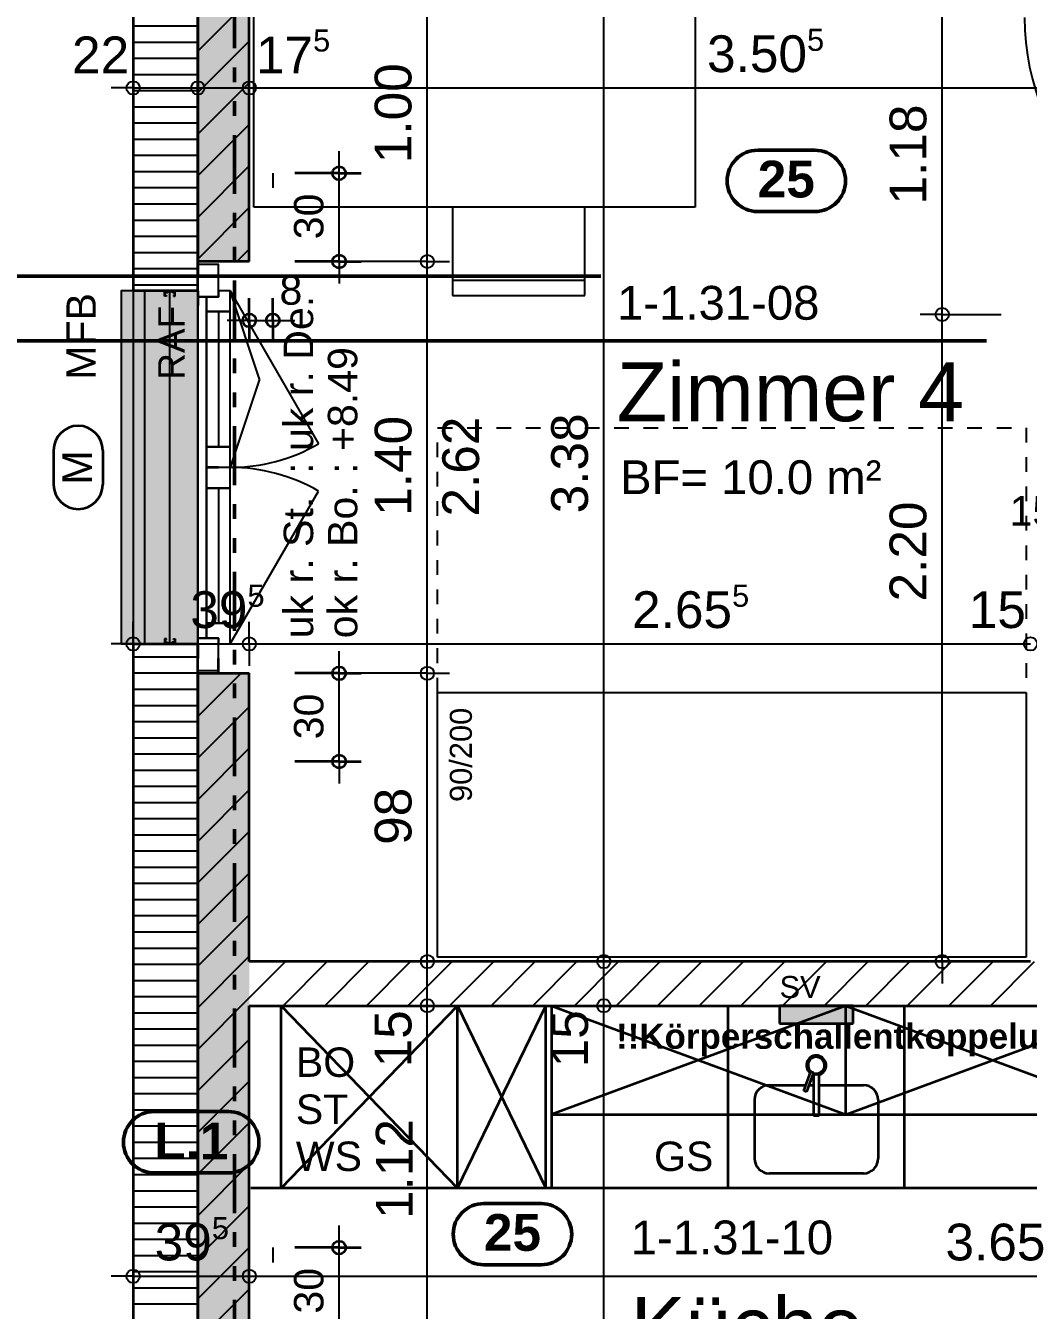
# Model space of a CAD drawing. Header units: centimetres. Extents: x 0.3 to 84.3, y 0.3 to 59.7.
# Drawn here: x 30.49 to 37.3, y 27.46 to 36.2 of the extents above; entities that cross this region are included whole.
import ezdxf

# ---------------------------------------------------------------- set-up
doc = ezdxf.new("R2010")
doc.units = ezdxf.units.CM
for name, pattern in [('AUSGEZOGEN', [0]), ('LINIE_17', [0.05, 0, -0.05]), ('LINIE_23', [0.79, 0.4, -0.13, 0, -0.13, 0, -0.13]), ('PHANTOM', [63.5, 31.75, -6.35, 6.35, -6.35, 6.35, -6.35]), ('PUNKT', [6.35, 0, -6.35]), ('RAND', [44.45, 12.7, -6.35, 12.7, -6.35, 0, -6.35]), ('STRICHPUNKT', [25.4, 12.7, -6.35, 0, -6.35]), ('VERDECKT', [9.525, 6.35, -3.175])]:
    doc.linetypes.add(name, pattern=pattern)
for name, color, linetype, lineweight in [('Bauachsen grob', 7, 'RAND', 25), ('Daemmung', 7, 'AUSGEZOGEN', 35), ('Fenster', 7, 'AUSGEZOGEN', 35), ('Fuellflaeche tragende Wände MW', 7, 'AUSGEZOGEN', 25), ('Holzgelaender', 7, 'AUSGEZOGEN', 50), ('Kueche', 7, 'AUSGEZOGEN', 25), ('Oeffnungsrichtung Fenster', 7, 'AUSGEZOGEN', 25), ('Raumbezeichnung', 7, 'AUSGEZOGEN', 35), ('Rolladen', 7, 'AUSGEZOGEN', 25), ('Schnittbegrenzung', 7, 'AUSGEZOGEN', 25), ('Spengler', 7, 'AUSGEZOGEN', 35), ('Text Koten', 7, 'AUSGEZOGEN', 50), ('Text Werkplan Ausfuehrung', 7, 'AUSGEZOGEN', 50), ('Tuerzarge', 7, 'AUSGEZOGEN', 25), ('Vorhangbrett', 7, 'AUSGEZOGEN', 25), ('Wand Mauerwerk tragend', 7, 'AUSGEZOGEN', 35), ('Werkplan- Ausfuehrungsmasse', 7, 'AUSGEZOGEN', 25)]:
    doc.layers.add(name, color=color, linetype=linetype, lineweight=lineweight)
for name, color, linetype, lineweight, true_color in [('Elektro Text', 7, 'AUSGEZOGEN', 35, 0x656565), ('Fachplaner Sanitaer', 7, 'AUSGEZOGEN', 35, 0x656565), ('Moebel', 7, 'AUSGEZOGEN', 25, 0xababab), ('Sanitaer Text', 7, 'AUSGEZOGEN', 35, 0x656565), ('Sanitaer Vermassung', 7, 'AUSGEZOGEN', 35, 0x656565)]:
    doc.layers.add(name, color=color, linetype=linetype, lineweight=lineweight, true_color=true_color)
doc.styles.add('ARIAL', font='ARIAL.TTF')

msp = doc.modelspace()

# ---------------------------------------------------------------- hatches: boundary and pattern name
at = {"layer": 'Fachplaner Sanitaer', "linetype": 'AUSGEZOGEN', "lineweight": 35, "true_color": 0xedf5de}
msp.add_hatch(color=7, dxfattribs=at).paths.add_polyline_path([(35.614, 29.534), (35.614, 29.414), (36.114, 29.414), (36.114, 29.534)])
at = {"layer": 'Fuellflaeche tragende Wände MW', "linetype": 'AUSGEZOGEN', "lineweight": 25}
for points in [[(32.01, 37.664), (31.66, 37.664), (31.66, 34.594), (32.01, 34.594)], [(32.01, 31.794), (31.66, 31.794), (31.66, 27.289), (32.01, 27.289)]]:
    msp.add_hatch(color=254, dxfattribs=at).paths.add_polyline_path(points)
at = {"layer": 'Holzgelaender', "linetype": 'AUSGEZOGEN', "lineweight": 25, "true_color": 0xf1f1f1}
msp.add_hatch(color=7, dxfattribs=at).paths.add_polyline_path([(31.3, 34.394), (31.22, 34.394), (31.22, 31.994), (31.3, 31.994)])
at = {"layer": 'Spengler', "linetype": 'AUSGEZOGEN', "lineweight": 25, "true_color": 0xfafafa}
msp.add_hatch(color=7, dxfattribs=at).paths.add_polyline_path([(31.14, 34.394), (31.14, 31.994), (31.66, 31.994), (31.66, 34.394)])

# ---------------------------------------------------------------- linework, layer by layer
at = {"layer": 'Bauachsen grob', "color": 32, "linetype": 'LINIE_23', "lineweight": 50, "true_color": 0xc36e14}
msp.add_line((31.91, 1.394), (31.91, 57.974), dxfattribs=at)
at = {"layer": 'Daemmung', "color": 7, "linetype": 'AUSGEZOGEN', "lineweight": 35}
for p, q in [((31.22, 37.864), (31.22, 34.394)), ((31.66, 34.594), (31.66, 37.664)), ((31.66, 34.394), (31.66, 34.594)), ((31.66, 34.394), (31.22, 34.394)), ((31.22, 31.994), (31.66, 31.994)), ((31.22, 31.994), (31.22, 27.089)), ((31.66, 31.794), (31.66, 31.994)), ((31.66, 27.289), (31.66, 31.794))]:
    msp.add_line(p, q, dxfattribs=at)
at = {"layer": 'Daemmung', "color": 7, "linetype": 'AUSGEZOGEN', "lineweight": 25}
for p, q in [((31.66, 36.194), (31.22, 36.194)), ((31.66, 36.084), (31.22, 36.084)), ((31.66, 35.974), (31.22, 35.974)), ((31.66, 35.864), (31.22, 35.864)), ((31.66, 35.864), (31.22, 35.864)), ((31.66, 35.754), (31.22, 35.754)), ((31.66, 35.644), (31.22, 35.644)), ((31.66, 35.534), (31.22, 35.534)), ((31.66, 35.424), (31.22, 35.424)), ((31.66, 35.424), (31.22, 35.424)), ((31.66, 35.314), (31.22, 35.314)), ((31.66, 35.204), (31.22, 35.204)), ((31.66, 35.094), (31.22, 35.094)), ((31.66, 34.984), (31.22, 34.984)), ((31.66, 34.984), (31.22, 34.984)), ((31.66, 34.874), (31.22, 34.874)), ((31.66, 34.764), (31.22, 34.764)), ((31.66, 34.654), (31.22, 34.654))]:
    msp.add_line(p, q, dxfattribs=at)
at = {"layer": 'Daemmung', "color": 7, "linetype": 'VERDECKT', "lineweight": 25}
for q in [(31.22, 31.994), (31.22, 31.914)]:
    msp.add_line((31.22, 34.394), q, dxfattribs=at)
at = {"layer": 'Daemmung', "color": 7, "linetype": 'AUSGEZOGEN', "lineweight": 25}
for points in [[(31.66, 34.544), (31.22, 34.544), (31.22, 34.544)], [(31.66, 34.544), (31.22, 34.544), (31.22, 34.544)], [(31.66, 34.434), (31.22, 34.434), (31.22, 34.434)], [(31.66, 31.904), (31.66, 31.904), (31.66, 31.904), (31.66, 31.904), (31.66, 31.904), (31.66, 31.904), (31.22, 31.904)], [(31.66, 31.904), (31.66, 31.904), (31.66, 31.904), (31.66, 31.904), (31.66, 31.904), (31.66, 31.904), (31.22, 31.904)], [(31.66, 31.794), (31.66, 31.794), (31.66, 31.794), (31.66, 31.794), (31.66, 31.794), (31.66, 31.794), (31.22, 31.794)], [(31.66, 31.684), (31.66, 31.684), (31.66, 31.684), (31.66, 31.684), (31.22, 31.684)], [(31.66, 31.574), (31.66, 31.574), (31.66, 31.574), (31.66, 31.574), (31.22, 31.574)], [(31.66, 31.464), (31.66, 31.464), (31.66, 31.464), (31.66, 31.464), (31.22, 31.464)], [(31.66, 31.464), (31.66, 31.464), (31.66, 31.464), (31.66, 31.464), (31.22, 31.464)], [(31.66, 31.354), (31.66, 31.354), (31.66, 31.354), (31.66, 31.354), (31.22, 31.354)], [(31.66, 31.244), (31.66, 31.244), (31.66, 31.244), (31.66, 31.244), (31.22, 31.244)], [(31.66, 31.134), (31.66, 31.134), (31.66, 31.134), (31.66, 31.134), (31.22, 31.134)], [(31.66, 31.024), (31.66, 31.024), (31.66, 31.024), (31.66, 31.024), (31.22, 31.024)], [(31.66, 31.024), (31.66, 31.024), (31.66, 31.024), (31.66, 31.024), (31.22, 31.024)], [(31.66, 30.914), (31.66, 30.914), (31.66, 30.914), (31.66, 30.914), (31.22, 30.914)], [(31.66, 30.804), (31.66, 30.804), (31.66, 30.804), (31.66, 30.804), (31.22, 30.804)], [(31.66, 30.694), (31.66, 30.694), (31.66, 30.694), (31.66, 30.694), (31.22, 30.694)], [(31.66, 30.584), (31.66, 30.584), (31.66, 30.584), (31.66, 30.584), (31.22, 30.584)], [(31.66, 30.584), (31.66, 30.584), (31.66, 30.584), (31.66, 30.584), (31.22, 30.584)], [(31.66, 30.474), (31.66, 30.474), (31.66, 30.474), (31.66, 30.474), (31.22, 30.474)], [(31.66, 30.364), (31.66, 30.364), (31.66, 30.364), (31.66, 30.364), (31.22, 30.364)], [(31.66, 30.254), (31.66, 30.254), (31.66, 30.254), (31.66, 30.254), (31.22, 30.254)], [(31.66, 30.144), (31.66, 30.144), (31.66, 30.144), (31.66, 30.144), (31.22, 30.144)], [(31.66, 30.144), (31.66, 30.144), (31.66, 30.144), (31.66, 30.144), (31.22, 30.144)], [(31.66, 30.034), (31.66, 30.034), (31.66, 30.034), (31.66, 30.034), (31.22, 30.034)], [(31.66, 29.924), (31.66, 29.924), (31.66, 29.924), (31.66, 29.924), (31.22, 29.924)], [(31.66, 29.814), (31.66, 29.814), (31.66, 29.814), (31.66, 29.814), (31.22, 29.814)], [(31.66, 29.704), (31.66, 29.704), (31.66, 29.704), (31.66, 29.704), (31.22, 29.704)], [(31.66, 29.704), (31.66, 29.704), (31.66, 29.704), (31.66, 29.704), (31.22, 29.704)], [(31.66, 29.594), (31.66, 29.594), (31.66, 29.594), (31.66, 29.594), (31.22, 29.594)], [(31.66, 29.484), (31.66, 29.484), (31.66, 29.484), (31.66, 29.484), (31.22, 29.484)], [(31.66, 29.374), (31.66, 29.374), (31.66, 29.374), (31.66, 29.374), (31.22, 29.374)], [(31.66, 29.264), (31.66, 29.264), (31.66, 29.264), (31.66, 29.264), (31.22, 29.264)], [(31.66, 29.264), (31.66, 29.264), (31.66, 29.264), (31.66, 29.264), (31.22, 29.264)], [(31.66, 29.154), (31.66, 29.154), (31.66, 29.154), (31.66, 29.154), (31.22, 29.154)], [(31.66, 29.044), (31.66, 29.044), (31.66, 29.044), (31.66, 29.044), (31.22, 29.044)], [(31.66, 28.934), (31.66, 28.934), (31.66, 28.934), (31.66, 28.934), (31.22, 28.934)], [(31.66, 28.824), (31.66, 28.824), (31.66, 28.824), (31.66, 28.824), (31.22, 28.824)], [(31.66, 28.824), (31.66, 28.824), (31.66, 28.824), (31.66, 28.824), (31.22, 28.824)], [(31.66, 28.714), (31.66, 28.714), (31.66, 28.714), (31.66, 28.714), (31.22, 28.714)], [(31.66, 28.604), (31.66, 28.604), (31.66, 28.604), (31.66, 28.604), (31.22, 28.604)], [(31.66, 28.494), (31.66, 28.494), (31.66, 28.494), (31.66, 28.494), (31.22, 28.494)], [(31.66, 28.384), (31.66, 28.384), (31.66, 28.384), (31.66, 28.384), (31.22, 28.384)], [(31.66, 28.384), (31.66, 28.384), (31.66, 28.384), (31.66, 28.384), (31.22, 28.384)], [(31.66, 28.274), (31.66, 28.274), (31.66, 28.274), (31.66, 28.274), (31.22, 28.274)], [(31.66, 28.164), (31.66, 28.164), (31.66, 28.164), (31.66, 28.164), (31.22, 28.164)], [(31.66, 28.054), (31.66, 28.054), (31.66, 28.054), (31.66, 28.054), (31.22, 28.054)], [(31.66, 27.944), (31.66, 27.944), (31.66, 27.944), (31.66, 27.944), (31.22, 27.944)], [(31.66, 27.944), (31.66, 27.944), (31.66, 27.944), (31.66, 27.944), (31.22, 27.944)], [(31.66, 27.834), (31.66, 27.834), (31.66, 27.834), (31.66, 27.834), (31.22, 27.834)], [(31.66, 27.724), (31.66, 27.724), (31.66, 27.724), (31.66, 27.724), (31.22, 27.724)], [(31.66, 27.614), (31.66, 27.614), (31.66, 27.614), (31.66, 27.614), (31.22, 27.614)], [(31.66, 27.504), (31.66, 27.504), (31.66, 27.504), (31.66, 27.504), (31.22, 27.504)], [(31.66, 27.504), (31.66, 27.504), (31.66, 27.504), (31.66, 27.504), (31.22, 27.504)]]:
    msp.add_lwpolyline(points, dxfattribs=at)
at = {"layer": 'Elektro Text', "color": 40, "linetype": 'AUSGEZOGEN', "lineweight": 35}
for p, q in [((30.68, 33.3101), (30.68, 33.0773)), ((31.0133, 33.3101), (31.0133, 33.0773))]:
    msp.add_line(p, q, dxfattribs=at)
for centre, start, end in [((30.8467, 33.3101), 0, 180), ((30.8467, 33.0773), 180, 0)]:
    msp.add_arc(centre, 0.1667, start, end, dxfattribs=at)
at = {"layer": 'Fachplaner Sanitaer', "color": 55, "linetype": 'VERDECKT', "lineweight": 35, "true_color": 0x91b44b}
for p, q in [((35.614, 29.534), (35.614, 29.414)), ((36.114, 29.534), (35.614, 29.534)), ((36.114, 29.414), (36.114, 29.534)), ((35.614, 29.414), (36.114, 29.414))]:
    msp.add_line(p, q, dxfattribs=at)
at = {"layer": 'Fenster', "color": 7, "linetype": 'AUSGEZOGEN', "lineweight": 25}
for p, q in [((31.8, 34.254), (31.8, 33.335)), ((31.8, 33.053), (31.8, 32.134))]:
    msp.add_line(p, q, dxfattribs=at)
for points in [[(31.66, 34.574), (31.66, 34.354), (31.8, 34.354), (31.8, 34.574), (31.66, 34.574)], [(31.66, 34.394), (31.14, 34.394), (31.14, 31.994), (31.66, 31.994), (31.66, 34.394)], [(31.72, 32.034), (31.72, 33.193), (31.8, 33.193), (31.8, 33.195), (31.72, 33.195), (31.72, 34.354), (31.66, 34.354), (31.66, 32.034), (31.72, 32.034)], [(31.8, 34.394), (31.8, 34.354), (31.72, 34.354), (31.72, 34.254), (31.88, 34.254), (31.88, 34.394), (31.8, 34.394)], [(31.72, 34.254), (31.72, 33.335), (31.88, 33.335), (31.88, 34.254), (31.72, 34.254)], [(31.72, 33.335), (31.72, 33.195), (31.8, 33.195), (31.88, 33.195), (31.88, 33.335), (31.72, 33.335)], [(31.8, 33.193), (31.72, 33.193), (31.72, 33.053), (31.88, 33.053), (31.88, 33.193), (31.8, 33.193)], [(31.72, 33.053), (31.72, 32.134), (31.88, 32.134), (31.88, 33.053), (31.72, 33.053)], [(31.72, 32.134), (31.72, 32.034), (31.8, 32.034), (31.8, 31.994), (31.88, 31.994), (31.88, 32.134), (31.72, 32.134)], [(31.66, 32.034), (31.66, 31.814), (31.8, 31.814), (31.8, 32.034), (31.66, 32.034)]]:
    msp.add_lwpolyline(points, dxfattribs=at)
at = {"layer": 'Holzgelaender', "color": 7, "linetype": 'AUSGEZOGEN', "lineweight": 25}
for p, q in [((31.22, 34.394), (31.22, 31.994)), ((31.3, 34.394), (31.22, 34.394)), ((31.3, 31.994), (31.3, 34.394)), ((31.22, 31.994), (31.3, 31.994))]:
    msp.add_line(p, q, dxfattribs=at)
at = {"layer": 'Kueche', "color": 7, "linetype": 'AUSGEZOGEN', "lineweight": 35}
for p, q in [((32.226, 28.294), (32.226, 29.534)), ((32.226, 29.534), (33.426, 28.294)), ((32.226, 28.294), (33.426, 29.534)), ((33.426, 28.294), (33.426, 29.534)), ((33.426, 29.534), (34.026, 28.294)), ((33.426, 28.294), (34.026, 29.534)), ((34.026, 28.294), (34.026, 29.534)), ((34.064, 29.534), (34.064, 28.294)), ((35.7796, 28.9554), (35.8275, 29.087)), ((35.8275, 29.087), (35.846, 29.0794)), ((35.846, 29.0794), (35.7984, 28.9485)), ((35.8428, 29.0705), (35.844, 29.07)), ((35.844, 29.0715), (35.844, 28.7866)), ((35.8468, 29.0704), (35.844, 29.0715)), ((35.884, 29.0715), (35.8812, 29.0704)), ((35.884, 28.7866), (35.884, 29.0715)), ((35.544, 28.994), (35.7937, 28.994)), ((35.7984, 28.9485), (35.7796, 28.9554)), ((35.8149, 28.994), (35.844, 28.994)), ((35.884, 28.994), (36.184, 28.994)), ((36.184, 28.994), (36.184, 28.994)), ((35.444, 28.894), (35.444, 28.494)), ((36.284, 28.894), (36.284, 28.494)), ((35.844, 28.7866), (35.884, 28.7866)), ((36.184, 28.394), (35.544, 28.394)), ((39.302, 28.294), (32.02, 28.294)), ((34.026, 28.294), (33.426, 28.294)), ((34.064, 28.294), (34.026, 28.294))]:
    msp.add_line(p, q, dxfattribs=at)
at = {"layer": 'Kueche', "color": 7, "linetype": 'RAND', "lineweight": 35}
for p, q in [((36.064, 29.534), (34.064, 28.794)), ((34.064, 29.534), (36.064, 28.794)), ((36.064, 28.794), (36.064, 29.534)), ((36.064, 28.794), (38.064, 29.534)), ((36.064, 29.534), (38.064, 28.794)), ((34.064, 28.794), (38.064, 28.794))]:
    msp.add_line(p, q, dxfattribs=at)
at = {"layer": 'Kueche', "color": 7, "linetype": 'VERDECKT', "lineweight": 35}
for p, q in [((35.264, 28.294), (35.264, 29.534)), ((36.464, 28.294), (36.464, 29.534))]:
    msp.add_line(p, q, dxfattribs=at)
at = {"layer": 'Kueche', "color": 7, "linetype": 'AUSGEZOGEN', "lineweight": 35}
for centre, radius, start, end in [((35.864, 29.1288), 0.067, 287.35545, 232.64455), ((35.864, 29.1288), 0.0564, 250, 229.236), ((35.864, 29.1288), 0.067, 250, 252.64455), ((35.864, 29.1147), 0.0476, 248.84902, 291.15098), ((35.544, 28.894), 0.1, 89.99992, 179.99992), ((36.184, 28.894), 0.1, 359.99994, 89.99992), ((35.544, 28.494), 0.1, 179.99999, 269.99999), ((36.184, 28.494), 0.1, 269.99999, 359.99995)]:
    msp.add_arc(centre, radius, start, end, dxfattribs=at)
at = {"layer": 'Moebel', "color": 253, "linetype": 'AUSGEZOGEN', "lineweight": 25, "true_color": 0xababab}
for p, q in [((32.04, 34.964), (32.04, 36.564)), ((35.04, 36.564), (35.04, 34.964)), ((35.04, 34.964), (32.04, 34.964)), ((33.39, 34.964), (33.39, 34.364)), ((34.29, 34.364), (34.29, 34.964)), ((34.29, 34.464), (33.39, 34.464)), ((33.39, 34.364), (34.29, 34.364)), ((33.29, 31.664), (37.29, 31.664)), ((33.29, 29.864), (33.29, 31.664)), ((37.29, 31.664), (37.29, 29.864)), ((37.29, 29.864), (33.29, 29.864))]:
    msp.add_line(p, q, dxfattribs=at)
at = {"layer": 'Moebel', "color": 253, "linetype": 'LINIE_17', "lineweight": 25, "true_color": 0xababab}
for p, q in [((33.29, 31.664), (33.29, 33.464)), ((33.29, 33.464), (37.29, 33.464)), ((37.29, 33.464), (37.29, 31.664))]:
    msp.add_line(p, q, dxfattribs=at)
at = {"layer": 'Oeffnungsrichtung Fenster', "color": 7, "linetype": 'AUSGEZOGEN', "lineweight": 25}
for p, q in [((31.88, 34.394), (32.48, 33.3548)), ((32.08, 33.7945), (31.88, 34.394)), ((32.08, 33.7945), (31.88, 33.195)), ((31.88, 31.994), (32.48, 33.0332))]:
    msp.add_line(p, q, dxfattribs=at)
for centre, start, end in [((31.88, 34.394), 270, 300), ((31.88, 31.994), 60, 90)]:
    msp.add_arc(centre, 1.2, start, end, dxfattribs=at)
at = {"layer": 'Rolladen', "color": 7, "linetype": 'AUSGEZOGEN', "lineweight": 25}
for p, q in [((31.438, 34.393), (31.434, 34.393)), ((31.434, 34.359), (31.434, 34.393)), ((31.446, 34.359), (31.434, 34.359)), ((31.438, 34.387), (31.438, 34.393)), ((31.438, 34.387), (31.452, 34.387)), ((31.438, 34.383), (31.4537, 34.383)), ((31.438, 34.363), (31.438, 34.383)), ((31.438, 34.363), (31.446, 34.363)), ((31.446, 34.363), (31.446, 34.359)), ((31.452, 34.387), (31.459, 34.394)), ((31.4537, 34.383), (31.4607, 34.39)), ((31.481, 34.394), (31.459, 34.394)), ((31.4607, 34.39), (31.4793, 34.39)), ((31.475, 34.394), (31.465, 34.394)), ((31.476, 34.394), (31.475, 34.394)), ((31.4863, 34.383), (31.4793, 34.39)), ((31.488, 34.387), (31.481, 34.394)), ((31.502, 34.383), (31.4863, 34.383)), ((31.502, 34.387), (31.488, 34.387)), ((31.494, 34.363), (31.494, 34.359)), ((31.502, 34.363), (31.494, 34.363)), ((31.494, 34.359), (31.506, 34.359)), ((31.502, 34.387), (31.502, 34.393)), ((31.506, 34.393), (31.502, 34.393)), ((31.502, 34.363), (31.502, 34.383)), ((31.506, 34.359), (31.506, 34.393)), ((31.446, 32.029), (31.434, 32.029)), ((31.434, 32.029), (31.434, 31.995)), ((31.438, 31.995), (31.434, 31.995)), ((31.438, 32.025), (31.438, 32.005)), ((31.438, 32.025), (31.446, 32.025)), ((31.438, 32.005), (31.4537, 32.005)), ((31.438, 32.001), (31.438, 31.995)), ((31.438, 32.001), (31.452, 32.001)), ((31.446, 32.025), (31.446, 32.029)), ((31.452, 32.001), (31.459, 31.994)), ((31.4537, 32.005), (31.4607, 31.998)), ((31.481, 31.994), (31.459, 31.994)), ((31.4607, 31.998), (31.4793, 31.998)), ((31.475, 31.994), (31.465, 31.994)), ((31.476, 31.994), (31.475, 31.994)), ((31.4863, 32.005), (31.4793, 31.998)), ((31.488, 32.001), (31.481, 31.994)), ((31.502, 32.005), (31.4863, 32.005)), ((31.502, 32.001), (31.488, 32.001)), ((31.494, 32.029), (31.506, 32.029)), ((31.494, 32.025), (31.494, 32.029)), ((31.502, 32.025), (31.494, 32.025)), ((31.502, 32.025), (31.502, 32.005)), ((31.502, 32.001), (31.502, 31.995)), ((31.506, 31.995), (31.502, 31.995)), ((31.506, 32.029), (31.506, 31.995))]:
    msp.add_line(p, q, dxfattribs=at)
at = {"layer": 'Rolladen', "color": 7, "linetype": 'PHANTOM', "lineweight": 25}
msp.add_line((31.47, 31.994), (31.47, 34.394), dxfattribs=at)
at = {"layer": 'Schnittbegrenzung', "color": 14, "linetype": 'STRICHPUNKT', "lineweight": 50, "true_color": 0xb20000}
msp.add_line((21.7, 34.494), (72.516, 34.494), dxfattribs=at)
at = {"layer": 'Schnittbegrenzung', "color": 27, "linetype": 'STRICHPUNKT', "lineweight": 50, "true_color": 0x825028}
msp.add_line((25.12, 34.054), (37.02, 34.054), dxfattribs=at)
at = {"layer": 'Text Werkplan Ausfuehrung', "color": 240, "linetype": 'AUSGEZOGEN', "lineweight": 50}
for p, q in [((35.8541, 35.3509), (35.4656, 35.3509)), ((35.8541, 34.9342), (35.4656, 34.9342)), ((33.9929, 28.1887), (33.6045, 28.1887)), ((33.9929, 27.772), (33.6045, 27.772))]:
    msp.add_line(p, q, dxfattribs=at)
at = {"layer": 'Text Werkplan Ausfuehrung', "color": 92, "linetype": 'AUSGEZOGEN', "lineweight": 50, "true_color": 0x00b300}
for p, q in [((31.8675, 28.814), (31.3629, 28.814)), ((31.8675, 28.3973), (31.3629, 28.3973))]:
    msp.add_line(p, q, dxfattribs=at)
at = {"layer": 'Text Werkplan Ausfuehrung', "color": 240, "linetype": 'AUSGEZOGEN', "lineweight": 50}
for centre, start, end in [((35.4656, 35.1425), 90, 270), ((35.8541, 35.1425), 270, 90), ((33.6045, 27.9804), 90, 270), ((33.9929, 27.9804), 270, 90)]:
    msp.add_arc(centre, 0.2083, start, end, dxfattribs=at)
at = {"layer": 'Text Werkplan Ausfuehrung', "color": 92, "linetype": 'AUSGEZOGEN', "lineweight": 50, "true_color": 0x00b300}
for centre, start, end in [((31.3629, 28.6057), 90, 270), ((31.8675, 28.6057), 270, 90)]:
    msp.add_arc(centre, 0.2083, start, end, dxfattribs=at)
at = {"layer": 'Tuerzarge', "color": 7, "linetype": 'AUSGEZOGEN', "lineweight": 25}
msp.add_arc((38.96, 36.254), 1.68, 180, 270, dxfattribs=at)
at = {"layer": 'Vorhangbrett', "color": 191, "linetype": 'AUSGEZOGEN', "lineweight": 25, "true_color": 0xbe96ea}
for p, q in [((32.62, 35.194), (32.62, 35.344)), ((32.62, 34.594), (32.62, 35.194)), ((32.62, 34.594), (32.62, 34.444)), ((32.01, 34.194), (31.86, 34.194)), ((32.17, 34.194), (32.32, 34.194)), ((32.62, 31.794), (32.62, 31.944)), ((32.62, 31.194), (32.62, 31.794)), ((32.62, 31.194), (32.62, 31.044)), ((32.62, 27.889), (32.62, 28.039)), ((32.62, 27.289), (32.62, 27.889))]:
    msp.add_line(p, q, dxfattribs=at)
at = {"layer": 'Vorhangbrett', "color": 191, "linetype": 'PUNKT', "lineweight": 25, "true_color": 0xbe96ea}
for p, q in [((32.17, 35.194), (32.17, 31.194)), ((32.17, 27.889), (32.17, 23.889))]:
    msp.add_line(p, q, dxfattribs=at)
at = {"layer": 'Vorhangbrett', "color": 191, "linetype": 'AUSGEZOGEN', "lineweight": 35, "true_color": 0xbe96ea}
for p, q in [((32.62, 35.194), (32.32, 35.194)), ((32.62, 35.194), (32.47, 35.194)), ((32.62, 35.194), (32.77, 35.194)), ((32.62, 34.594), (32.47, 34.594)), ((32.62, 34.594), (32.77, 34.594)), ((32.01, 34.194), (32.01, 34.344)), ((32.17, 34.194), (32.17, 34.344)), ((32.01, 34.194), (32.01, 34.044)), ((32.17, 34.194), (32.17, 34.044)), ((32.62, 31.794), (32.32, 31.794)), ((32.62, 31.794), (32.47, 31.794)), ((32.62, 31.794), (32.77, 31.794)), ((32.62, 31.194), (32.47, 31.194)), ((32.62, 31.194), (32.77, 31.194)), ((32.62, 27.889), (32.32, 27.889)), ((32.62, 27.889), (32.47, 27.889)), ((32.62, 27.889), (32.77, 27.889))]:
    msp.add_line(p, q, dxfattribs=at)
for points in [[(32.62, 34.594), (32.4363, 34.594), (32.4363, 34.594), (32.32, 34.594)], [(32.62, 31.194), (32.4239, 31.194), (32.4239, 31.194), (32.32, 31.194)]]:
    msp.add_lwpolyline(points, dxfattribs=at)
at = {"layer": 'Vorhangbrett', "color": 191, "linetype": 'AUSGEZOGEN', "lineweight": 25, "true_color": 0xbe96ea}
msp.add_lwpolyline([(32.01, 34.194), (32.0307, 34.194), (32.0307, 34.194), (32.17, 34.194)], dxfattribs=at)
at = {"layer": 'Vorhangbrett', "color": 191, "linetype": 'AUSGEZOGEN', "lineweight": 35, "true_color": 0xbe96ea}
for centre in [(32.62, 35.194), (32.62, 34.594), (32.01, 34.194), (32.17, 34.194), (32.62, 31.794), (32.62, 31.194), (32.62, 27.889)]:
    msp.add_circle(centre, 0.045, dxfattribs=at)
at = {"layer": 'Wand Mauerwerk tragend', "color": 7, "linetype": 'AUSGEZOGEN', "lineweight": 35}
for p, q in [((31.66, 37.664), (31.66, 34.594)), ((32.01, 34.594), (32.01, 36.594)), ((31.8, 34.594), (31.66, 34.594)), ((32.01, 34.594), (31.8, 34.594)), ((31.66, 31.794), (31.8, 31.794)), ((31.66, 31.794), (31.66, 27.289)), ((31.8, 31.794), (32.01, 31.794)), ((32.01, 29.834), (32.01, 31.794)), ((37.32, 29.834), (32.01, 29.834)), ((32.01, 27.289), (32.01, 29.534)), ((32.01, 29.534), (39.32, 29.534))]:
    msp.add_line(p, q, dxfattribs=at)
at = {"layer": 'Wand Mauerwerk tragend', "color": 180, "linetype": 'PUNKT', "lineweight": 35}
for p, q in [((31.8, 34.594), (31.66, 34.594)), ((31.66, 34.594), (31.66, 34.394)), ((31.8, 31.794), (31.8, 34.594)), ((31.66, 34.394), (31.66, 31.994)), ((31.66, 31.994), (31.66, 31.794)), ((31.66, 31.794), (31.8, 31.794))]:
    msp.add_line(p, q, dxfattribs=at)
at = {"layer": 'Wand Mauerwerk tragend', "color": 7, "linetype": 'AUSGEZOGEN', "lineweight": 25}
for p, q in [((31.66, 31.7825), (31.6715, 31.794)), ((31.66, 31.4997), (31.9543, 31.794)), ((32.01, 29.587), (32.257, 29.834)), ((32.2399, 29.534), (32.5399, 29.834)), ((32.5227, 29.534), (32.8227, 29.834)), ((32.8056, 29.534), (33.1056, 29.834)), ((33.0884, 29.534), (33.3884, 29.834)), ((33.3713, 29.534), (33.6713, 29.834)), ((33.6541, 29.534), (33.9541, 29.834)), ((33.9369, 29.534), (34.2369, 29.834)), ((34.2198, 29.534), (34.5198, 29.834)), ((34.5026, 29.534), (34.8026, 29.834)), ((34.7855, 29.534), (35.0855, 29.834)), ((35.0683, 29.534), (35.3683, 29.834)), ((35.3512, 29.534), (35.6512, 29.834)), ((35.634, 29.534), (35.934, 29.834)), ((35.9168, 29.534), (36.2168, 29.834)), ((36.1997, 29.534), (36.4997, 29.834)), ((36.4825, 29.534), (36.7825, 29.834)), ((36.7654, 29.534), (37.0654, 29.834)), ((37.0482, 29.534), (37.3482, 29.834))]:
    msp.add_line(p, q, dxfattribs=at)
for points in [[(31.66, 36.0252), (32.01, 36.3752), (32.01, 36.3752)], [(31.66, 35.7423), (32.01, 36.0923), (32.01, 36.0923)], [(31.66, 35.4595), (32.01, 35.8095), (32.01, 35.8095)], [(31.66, 35.1766), (32.01, 35.5266), (32.01, 35.5266)], [(31.66, 34.8938), (32.01, 35.2438), (32.01, 35.2438)], [(31.66, 34.611), (32.01, 34.961), (32.01, 34.961)], [(31.9259, 34.594), (32.01, 34.6781), (32.01, 34.6781)], [(31.66, 31.2168), (32.01, 31.5668), (32.01, 31.5668)], [(31.66, 30.934), (32.01, 31.284), (32.01, 31.284)], [(31.66, 30.6512), (32.01, 31.0012), (32.01, 31.0012)], [(31.66, 30.3683), (32.01, 30.7183), (32.01, 30.7183)], [(31.66, 30.0855), (32.01, 30.4355), (32.01, 30.4355)], [(31.66, 29.8026), (32.01, 30.1526), (32.01, 30.1526)], [(31.66, 29.5198), (32.01, 29.8698), (32.01, 29.8698)], [(31.66, 29.237), (32.01, 29.587), (32.01, 29.587)], [(31.66, 28.9541), (32.01, 29.3041), (32.01, 29.3041)], [(31.66, 28.6713), (32.01, 29.0213), (32.01, 29.0213)], [(31.66, 28.3884), (32.01, 28.7384), (32.01, 28.7384)], [(31.66, 28.1056), (32.01, 28.4556), (32.01, 28.4556)], [(31.66, 27.8227), (32.01, 28.1727), (32.01, 28.1727)], [(31.66, 27.5399), (32.01, 27.8899), (32.01, 27.8899)], [(31.6919, 27.289), (32.01, 27.6071), (32.01, 27.6071)]]:
    msp.add_lwpolyline(points, dxfattribs=at)
at = {"layer": 'Werkplan- Ausfuehrungsmasse', "color": 7, "linetype": 'AUSGEZOGEN', "lineweight": 25}
for p, q in [((33.22, 34.594), (33.22, 36.594)), ((34.42, 29.834), (34.42, 36.594)), ((36.72, 34.234), (36.72, 36.594)), ((31.22, 35.774), (31.22, 35.924)), ((31.66, 35.774), (31.66, 35.924)), ((32.01, 35.774), (32.01, 35.924)), ((31.22, 35.774), (31.07, 35.774)), ((31.22, 35.774), (31.22, 35.624)), ((31.22, 35.774), (31.22, 35.774)), ((31.22, 35.774), (31.66, 35.774)), ((31.66, 35.774), (31.66, 35.624)), ((31.66, 35.774), (31.66, 35.774)), ((31.66, 35.774), (32.01, 35.774)), ((32.01, 35.774), (32.01, 35.624)), ((32.01, 35.774), (32.01, 35.774)), ((33.22, 34.594), (33.07, 34.594)), ((33.22, 34.594), (33.37, 34.594)), ((33.22, 31.794), (33.22, 34.594)), ((36.72, 34.234), (36.57, 34.234)), ((36.72, 34.234), (36.87, 34.234)), ((36.72, 34.234), (37.12, 34.234)), ((36.72, 29.834), (36.72, 34.234)), ((31.22, 31.994), (31.22, 32.144)), ((32.01, 31.994), (32.01, 32.144)), ((31.22, 31.994), (31.07, 31.994)), ((31.22, 31.994), (31.22, 31.844)), ((31.22, 31.994), (31.22, 31.994)), ((32.01, 31.994), (32.01, 31.844)), ((32.01, 31.994), (32.01, 31.994)), ((32.01, 31.994), (37.32, 31.994)), ((33.22, 31.794), (33.07, 31.794)), ((33.22, 31.794), (33.37, 31.794)), ((33.22, 29.834), (33.22, 31.794)), ((33.22, 29.834), (33.07, 29.834)), ((33.22, 29.834), (33.37, 29.834)), ((33.22, 29.834), (33.22, 29.834)), ((33.22, 29.534), (33.22, 29.834)), ((34.42, 29.834), (34.27, 29.834)), ((34.42, 29.834), (34.57, 29.834)), ((34.42, 29.834), (34.42, 29.834)), ((34.42, 29.534), (34.42, 29.834)), ((36.72, 29.834), (36.57, 29.834)), ((36.72, 29.834), (36.87, 29.834)), ((36.72, 29.834), (36.72, 29.834)), ((36.72, 29.834), (36.72, 29.684)), ((33.22, 29.534), (33.07, 29.534)), ((33.22, 29.534), (33.37, 29.534)), ((33.22, 29.534), (33.22, 29.534)), ((33.22, 27.289), (33.22, 29.534)), ((34.42, 29.534), (34.27, 29.534)), ((34.42, 29.534), (34.57, 29.534)), ((34.42, 29.534), (34.42, 29.534)), ((34.42, 16.474), (34.42, 29.534)), ((31.22, 27.694), (31.22, 27.844)), ((32.01, 27.694), (32.01, 27.844)), ((31.22, 27.694), (31.07, 27.694)), ((31.22, 27.694), (31.22, 27.544)), ((31.22, 27.694), (31.22, 27.694)), ((31.22, 27.694), (32.01, 27.694)), ((32.01, 27.694), (32.01, 27.544)), ((32.01, 27.694), (32.01, 27.694)), ((32.01, 27.694), (39.32, 27.694))]:
    msp.add_line(p, q, dxfattribs=at)
for points in [[(32.01, 35.774), (35.2902, 35.774), (35.2902, 35.774), (39.02, 35.774)], [(33.22, 34.594), (33.1571, 34.594), (33.1571, 34.594), (33.1566, 34.594), (33.1566, 34.594), (33.1553, 34.594), (33.1553, 34.594), (33.1544, 34.594), (33.1544, 34.594), (33.1535, 34.594), (33.1535, 34.594), (33.1524, 34.594), (33.1524, 34.594), (33.1523, 34.594), (33.1523, 34.594), (33.1425, 34.594), (33.1425, 34.594), (33.1425, 34.594), (33.1425, 34.594), (33.1425, 34.594), (33.1425, 34.594), (32.42, 34.594)], [(31.22, 31.994), (31.4429, 31.994), (31.4429, 31.994), (32.01, 31.994)], [(33.22, 31.794), (33.1568, 31.794), (33.1568, 31.794), (33.1554, 31.794), (33.1554, 31.794), (33.155, 31.794), (33.155, 31.794), (33.1539, 31.794), (33.1539, 31.794), (33.153, 31.794), (33.153, 31.794), (33.1522, 31.794), (33.1522, 31.794), (33.1513, 31.794), (33.1513, 31.794), (33.1511, 31.794), (33.1511, 31.794), (33.1425, 31.794), (33.1425, 31.794), (33.1425, 31.794), (33.1425, 31.794), (33.1425, 31.794), (33.1425, 31.794), (32.42, 31.794)]]:
    msp.add_lwpolyline(points, dxfattribs=at)
for centre in [(31.22, 35.774), (31.66, 35.774), (32.01, 35.774), (33.22, 34.594), (36.72, 34.234), (31.22, 31.994), (32.01, 31.994), (37.32, 31.994), (33.22, 31.794), (33.22, 29.834), (34.42, 29.834), (36.72, 29.834), (33.22, 29.534), (34.42, 29.534), (31.22, 27.694), (32.01, 27.694)]:
    msp.add_circle(centre, 0.045, dxfattribs=at)

# ---------------------------------------------------------------- texts
at = {"layer": 'Elektro Text', "color": 40, "linetype": 'AUSGEZOGEN', "lineweight": 35, "insert": (30.94, 33.0773), "char_height": 0.2, "width": 0.1, "attachment_point": 7, "rotation": 90, "style": 'ARIAL'}
msp.add_mtext('M', dxfattribs=at)
at = {"layer": 'Moebel', "color": 253, "linetype": 'AUSGEZOGEN', "lineweight": 25, "true_color": 0xababab, "insert": (33.525, 30.919), "char_height": 0.15, "width": 0.075, "attachment_point": 7, "rotation": 90, "style": 'ARIAL'}
msp.add_mtext('90/200', dxfattribs=at)
at = {"layer": 'Raumbezeichnung', "color": 7, "linetype": 'AUSGEZOGEN', "lineweight": 50, "char_height": 0.23, "width": 0.115, "attachment_point": 7, "style": 'ARIAL'}
for s, insert in [('1-1.31-08', (34.51, 34.195)), ('BF=\\~10.0\\~m²', (34.53, 33.0091)), ('1-1.31-10', (34.6027, 27.84))]:
    msp.add_mtext(s, dxfattribs=dict(at, insert=insert))
at = {"layer": 'Raumbezeichnung', "color": 7, "linetype": 'AUSGEZOGEN', "lineweight": 35, "char_height": 0.4, "width": 0.2, "attachment_point": 7, "style": 'ARIAL'}
for s, insert in [('Zimmer\\~4', (34.5085, 33.5024)), ('Küche', (34.6012, 27.1474))]:
    msp.add_mtext(s, dxfattribs=dict(at, insert=insert))
at = {"layer": 'Sanitaer Text', "color": 55, "linetype": 'AUSGEZOGEN', "lineweight": 25, "true_color": 0x91b44b, "insert": (35.614, 29.584), "char_height": 0.15, "width": 0.075, "attachment_point": 7, "style": 'ARIAL'}
msp.add_mtext('SV', dxfattribs=at)
at = {"layer": 'Sanitaer Vermassung', "color": 240, "linetype": 'AUSGEZOGEN', "lineweight": 35, "insert": (37.1777, 32.796), "char_height": 0.2, "width": 0.1, "attachment_point": 7, "style": 'ARIAL'}
msp.add_mtext('15', dxfattribs=at)
at = {"layer": 'Text Koten', "color": 7, "linetype": 'AUSGEZOGEN', "lineweight": 35, "char_height": 0.2, "width": 0.1, "attachment_point": 7, "rotation": 90, "style": 'ARIAL'}
for s, insert in [('uk\\~r.\\~St.\\~\\~:\\~uk\\~r.\\~De.', (32.4467, 32.0323)), ('ok\\~r.\\~Bo.\\~:\\~+8.49', (32.7467, 32.0323))]:
    msp.add_mtext(s, dxfattribs=dict(at, insert=insert))
at = {"layer": 'Text Werkplan Ausfuehrung', "color": 240, "linetype": 'AUSGEZOGEN', "lineweight": 50, "char_height": 0.25, "width": 0.125, "attachment_point": 7, "style": 'ARIAL'}
for insert in [(35.4656, 35.0259), (33.6045, 27.8637)]:
    msp.add_mtext('\\fArial|i0|b1|c0|p0;25', dxfattribs=dict(at, insert=insert))
at = {"layer": 'Text Werkplan Ausfuehrung', "color": 7, "linetype": 'AUSGEZOGEN', "lineweight": 35, "attachment_point": 7, "rotation": 90, "style": 'ARIAL'}
for s, insert, char_height, width in [('MFB', (30.9667, 33.79), 0.2, 0.1), ('RAF', (31.5708, 33.79), 0.18, 0.09)]:
    msp.add_mtext(s, dxfattribs=dict(at, insert=insert, char_height=char_height, width=width))
at = {"layer": 'Text Werkplan Ausfuehrung', "color": 240, "linetype": 'AUSGEZOGEN', "lineweight": 35, "insert": (34.5027, 29.1885), "char_height": 0.17, "width": 0.085, "attachment_point": 7, "style": 'ARIAL'}
msp.add_mtext('\\fArial|i0|b1|c0|p0;!!Körperschallentkoppelung!!', dxfattribs=at)
at = {"layer": 'Text Werkplan Ausfuehrung', "color": 7, "linetype": 'AUSGEZOGEN', "lineweight": 35, "char_height": 0.2, "width": 0.1, "attachment_point": 7, "style": 'ARIAL'}
for s, insert in [('BO', (32.326, 29.0473)), ('ST', (32.326, 28.7273)), ('WS', (32.326, 28.4073)), ('GS', (34.7607, 28.4073))]:
    msp.add_mtext(s, dxfattribs=dict(at, insert=insert))
at = {"layer": 'Text Werkplan Ausfuehrung', "color": 92, "linetype": 'AUSGEZOGEN', "lineweight": 50, "true_color": 0x00b300, "insert": (31.3629, 28.489), "char_height": 0.25, "width": 0.125, "attachment_point": 7, "style": 'ARIAL'}
msp.add_mtext('\\fArial|i0|b1|c0|p0;L.1', dxfattribs=at)
at = {"layer": 'Vorhangbrett', "color": 191, "linetype": 'AUSGEZOGEN', "lineweight": 35, "true_color": 0xbe96ea, "char_height": 0.2, "width": 0.1, "attachment_point": 7, "rotation": 90, "style": 'ARIAL'}
for insert in [(32.5165, 34.7453), (32.5165, 31.3453), (32.5165, 27.4403)]:
    msp.add_mtext('30', dxfattribs=dict(at, insert=insert))
at = {"layer": 'Vorhangbrett', "color": 191, "linetype": 'AUSGEZOGEN', "lineweight": 35, "true_color": 0xbe96ea, "insert": (32.215, 34.2974), "char_height": 0.2, "width": 0.1, "attachment_point": 7, "style": 'ARIAL'}
msp.add_mtext('8', dxfattribs=at)
at = {"layer": 'Werkplan- Ausfuehrungsmasse', "color": 7, "linetype": 'AUSGEZOGEN', "lineweight": 50, "attachment_point": 7, "style": 'ARIAL'}
for s, insert, char_height, width in [('5', (32.4435, 36.0198), 0.15, 0.075), ('5', (35.8008, 36.0243), 0.15, 0.075), ('22', (30.8049, 35.874), 0.25, 0.125), ('17', (32.055, 35.874), 0.25, 0.125), ('3.50', (35.1211, 35.8784), 0.25, 0.125), ('39', (31.6088, 32.0984), 0.25, 0.125), ('5', (31.9973, 32.2443), 0.15, 0.075), ('2.65', (34.6117, 32.0983), 0.25, 0.125), ('5', (35.2915, 32.2441), 0.15, 0.075), ('15', (36.9005, 32.0983), 0.25, 0.125), ('39', (31.3667, 27.7984), 0.25, 0.125), ('5', (31.7552, 27.9443), 0.15, 0.075), ('3.65', (36.7418, 27.7984), 0.25, 0.125)]:
    msp.add_mtext(s, dxfattribs=dict(at, insert=insert, char_height=char_height, width=width))
at = {"layer": 'Werkplan- Ausfuehrungsmasse', "color": 7, "linetype": 'AUSGEZOGEN', "lineweight": 50, "char_height": 0.25, "width": 0.125, "attachment_point": 7, "rotation": 90, "style": 'ARIAL'}
for s, insert in [('1.00', (33.1157, 35.2625)), ('1.18', (36.6157, 34.9818)), ('3.38', (34.3156, 32.8818)), ('1.40', (33.1157, 32.8648)), ('2.62', (33.5753, 32.8599)), ('2.20', (36.6157, 32.2825)), ('98', (33.1157, 30.6274)), ('15', (33.1157, 29.1145)), ('15', (34.3157, 29.1145)), ('1.12', (33.12, 28.0835))]:
    msp.add_mtext(s, dxfattribs=dict(at, insert=insert))

doc.saveas('drawing.dxf')
